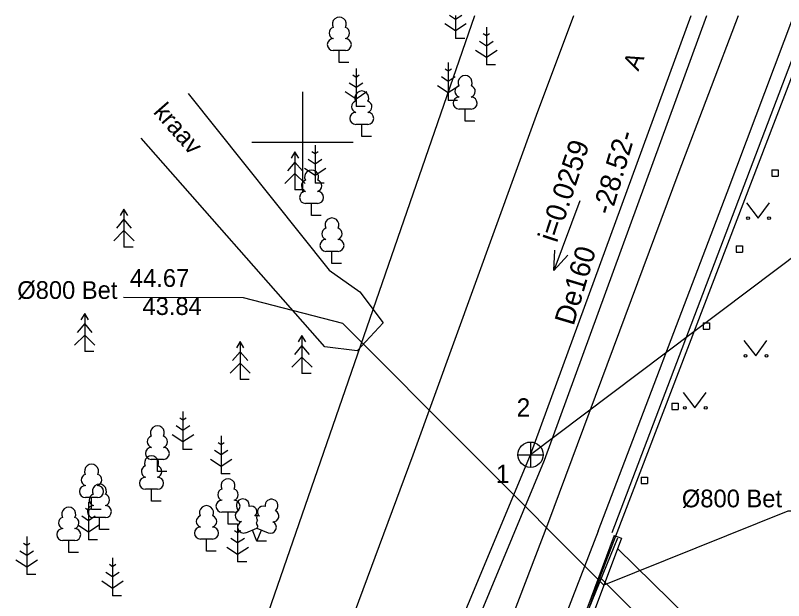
# Model space of a CAD drawing. Extents: x 642006.3 to 642084.5, y 6455847.4 to 6455905.
# Drawn here: x 642038.66 to 642069.01, y 6455881.88 to 6455905.02 of the extents above; entities that cross this region are included whole.
import ezdxf

# ---------------------------------------------------------------- set-up
doc = ezdxf.new("R2010")
doc.units = 0
for name, color, linetype in [('AED', 7, 'Continuous'), ('HALJASTUS', 7, 'Continuous'), ('KAEVU-INFO', 7, 'Continuous'), ('KKAEV', 7, 'Continuous'), ('KTRASS', 7, 'Continuous'), ('PIIR', 7, 'Continuous'), ('PUU', 7, 'Continuous'), ('RAJATIS', 7, 'Continuous'), ('TEE', 7, 'Continuous'), ('TORU_NR', 7, 'Continuous'), ('trassiinfi-kanal', 7, 'Continuous'), ('TRUUP', 7, 'Continuous'), ('VEEKOGU', 7, 'Continuous'), ('VORK', 7, 'Continuous'), ('VTRASS', 7, 'Continuous')]:
    doc.layers.add(name, color=color, linetype=linetype)

# ---------------------------------------------------------------- blocks, each defined once
blk = doc.blocks.new('KUUSK1_7')
at = {"layer": 'PUU'}
for p, q in [((0, 150), (-15, 125)), ((15, 125), (0, 150)), ((0, 150), (0, 0)), ((0, 110), (-30, 75)), ((30, 75), (0, 110)), ((0, 65), (-40, 25)), ((40, 25), (0, 65)), ((36, 0), (0, 0))]:
    blk.add_line(p, q, dxfattribs=at)
blk = doc.blocks.new('KUUSK1_8')
at = {"layer": 'PUU'}
for p, q in [((0, 150), (-15, 125)), ((15, 125), (0, 150)), ((0, 150), (0, 0)), ((0, 110), (-30, 75)), ((30, 75), (0, 110)), ((0, 65), (-40, 25)), ((40, 25), (0, 65)), ((36, 0), (0, 0))]:
    blk.add_line(p, q, dxfattribs=at)
blk = doc.blocks.new('KUUSK1_9')
at = {"layer": 'PUU'}
for p, q in [((0, 150), (-15, 125)), ((15, 125), (0, 150)), ((0, 150), (0, 0)), ((0, 110), (-30, 75)), ((30, 75), (0, 110)), ((0, 65), (-40, 25)), ((40, 25), (0, 65)), ((36, 0), (0, 0))]:
    blk.add_line(p, q, dxfattribs=at)
blk = doc.blocks.new('KUUSK1_10')
at = {"layer": 'PUU'}
for p, q in [((0, 150), (-15, 125)), ((15, 125), (0, 150)), ((0, 150), (0, 0)), ((0, 110), (-30, 75)), ((30, 75), (0, 110)), ((0, 65), (-40, 25)), ((40, 25), (0, 65)), ((36, 0), (0, 0))]:
    blk.add_line(p, q, dxfattribs=at)
blk = doc.blocks.new('LEHTP1_20')
at = {"layer": 'PUU'}
for p, q in [((24, 47.5), (-24, 47.5)), ((0, 0), (0, 47.5)), ((38, 0), (0, 0))]:
    blk.add_line(p, q, dxfattribs=at)
for centre, radius, start, end in [((0, 152), 27.7, 332.5799, 207.4201), ((-17, 117.3), 23.3, 109.0217, 253.1415), ((17, 117.3), 23.3, 286.8508, 70.9859), ((-23.7, 71.2), 23.8, 90.0016, 269.3953), ((23.7, 71.2), 23.8, 270.6047, 89.9984)]:
    blk.add_arc(centre, radius, start, end, dxfattribs=at)
blk = doc.blocks.new('LEHTP1_21')
at = {"layer": 'PUU'}
for p, q in [((24, 47.5), (-24, 47.5)), ((0, 0), (0, 47.5)), ((38, 0), (0, 0))]:
    blk.add_line(p, q, dxfattribs=at)
for centre, radius, start, end in [((0, 152), 27.7, 332.5799, 207.4201), ((-17, 117.3), 23.3, 109.0217, 253.1415), ((17, 117.3), 23.3, 286.8508, 70.9859), ((-23.7, 71.2), 23.8, 90.0016, 269.3953), ((23.7, 71.2), 23.8, 270.6047, 89.9984)]:
    blk.add_arc(centre, radius, start, end, dxfattribs=at)
blk = doc.blocks.new('LEHTP1_22')
at = {"layer": 'PUU'}
for p, q in [((24, 47.5), (-24, 47.5)), ((0, 0), (0, 47.5)), ((38, 0), (0, 0))]:
    blk.add_line(p, q, dxfattribs=at)
for centre, radius, start, end in [((0, 152), 27.7, 332.5799, 207.4201), ((-17, 117.3), 23.3, 109.0217, 253.1415), ((17, 117.3), 23.3, 286.8508, 70.9859), ((-23.7, 71.2), 23.8, 90.0016, 269.3953), ((23.7, 71.2), 23.8, 270.6047, 89.9984)]:
    blk.add_arc(centre, radius, start, end, dxfattribs=at)
blk = doc.blocks.new('LEHTP1_23')
at = {"layer": 'PUU'}
for p, q in [((24, 47.5), (-24, 47.5)), ((0, 0), (0, 47.5)), ((38, 0), (0, 0))]:
    blk.add_line(p, q, dxfattribs=at)
for centre, radius, start, end in [((0, 152), 27.7, 332.5799, 207.4201), ((-17, 117.3), 23.3, 109.0217, 253.1415), ((17, 117.3), 23.3, 286.8508, 70.9859), ((-23.7, 71.2), 23.8, 90.0016, 269.3953), ((23.7, 71.2), 23.8, 270.6047, 89.9984)]:
    blk.add_arc(centre, radius, start, end, dxfattribs=at)
blk = doc.blocks.new('LEHTP1_24')
at = {"layer": 'PUU'}
for p, q in [((24, 47.5), (-24, 47.5)), ((0, 0), (0, 47.5)), ((38, 0), (0, 0))]:
    blk.add_line(p, q, dxfattribs=at)
for centre, radius, start, end in [((0, 152), 27.7, 332.5799, 207.4201), ((-17, 117.3), 23.3, 109.0217, 253.1415), ((17, 117.3), 23.3, 286.8508, 70.9859), ((-23.7, 71.2), 23.8, 90.0016, 269.3953), ((23.7, 71.2), 23.8, 270.6047, 89.9984)]:
    blk.add_arc(centre, radius, start, end, dxfattribs=at)
blk = doc.blocks.new('MAND1_42')
at = {"layer": 'PUU'}
for p, q in [((0, 115), (-12.4, 123.3)), ((0, 150), (0, 0)), ((12.4, 123.3), (0, 115)), ((0, 75), (-26.7, 92.8)), ((26.7, 92.8), (0, 75)), ((-42.4, 58.9), (0, 30.7)), ((0, 30.7), (42.4, 58.9)), ((36, 0), (0, 0))]:
    blk.add_line(p, q, dxfattribs=at)
blk = doc.blocks.new('MAND1_43')
at = {"layer": 'PUU'}
for p, q in [((0, 115), (-12.4, 123.3)), ((0, 150), (0, 0)), ((12.4, 123.3), (0, 115)), ((0, 75), (-26.7, 92.8)), ((26.7, 92.8), (0, 75)), ((-42.4, 58.9), (0, 30.7)), ((0, 30.7), (42.4, 58.9)), ((36, 0), (0, 0))]:
    blk.add_line(p, q, dxfattribs=at)
blk = doc.blocks.new('MAND1_44')
at = {"layer": 'PUU'}
for p, q in [((0, 115), (-12.4, 123.3)), ((0, 150), (0, 0)), ((12.4, 123.3), (0, 115)), ((0, 75), (-26.7, 92.8)), ((26.7, 92.8), (0, 75)), ((-42.4, 58.9), (0, 30.7)), ((0, 30.7), (42.4, 58.9)), ((36, 0), (0, 0))]:
    blk.add_line(p, q, dxfattribs=at)
blk = doc.blocks.new('LEHTP1_25')
at = {"layer": 'PUU'}
for p, q in [((24, 47.5), (-24, 47.5)), ((0, 0), (0, 47.5)), ((38, 0), (0, 0))]:
    blk.add_line(p, q, dxfattribs=at)
for centre, radius, start, end in [((0, 152), 27.7, 332.5799, 207.4201), ((-17, 117.3), 23.3, 109.0217, 253.1415), ((17, 117.3), 23.3, 286.8508, 70.9859), ((-23.7, 71.2), 23.8, 90.0016, 269.3953), ((23.7, 71.2), 23.8, 270.6047, 89.9984)]:
    blk.add_arc(centre, radius, start, end, dxfattribs=at)
blk = doc.blocks.new('LEHTP1_26')
at = {"layer": 'PUU'}
for p, q in [((24, 47.5), (-24, 47.5)), ((0, 0), (0, 47.5)), ((38, 0), (0, 0))]:
    blk.add_line(p, q, dxfattribs=at)
for centre, radius, start, end in [((0, 152), 27.7, 332.5799, 207.4201), ((-17, 117.3), 23.3, 109.0217, 253.1415), ((17, 117.3), 23.3, 286.8508, 70.9859), ((-23.7, 71.2), 23.8, 90.0016, 269.3953), ((23.7, 71.2), 23.8, 270.6047, 89.9984)]:
    blk.add_arc(centre, radius, start, end, dxfattribs=at)
blk = doc.blocks.new('LEHTP2_1')
at = {"layer": 'PUU'}
for p, q in [((-44, 33.5), (0.5, 51)), ((0, 0), (-17.5, 44)), ((0, 0), (18, 44)), ((0.5, 51), (44.5, 33)), ((38, 0), (0, 0))]:
    blk.add_line(p, q, dxfattribs=at)
blk.add_lwpolyline([(0.5, 100.5), (-1.5, 93), (-1.5, 91), (-0.5, 88), (1.5, 84.5), (2, 82.5), (0.5, 79), (-2, 74), (-2.5, 71.5), (-2, 70), (-1, 67), (2.5, 61), (3, 59), (2.5, 57), (1, 53.5), (0.5, 51)], dxfattribs=at)
for centre, radius, start, end in [((-55.7, 141.4), 25.6, 111.5027, 232.5173), ((-55.7, 141.4), 25.6, 350.4856, 111.5002), ((57.9, 140.5), 25.6, 67.6168, 188.6314), ((57.9, 140.5), 25.6, 306.5997, 67.6143), ((-22.2, 116.4), 22.4, 308.5041, 111.5725), ((24.1, 115.9), 22.5, 67.7016, 230.5126), ((-63.1, 100.3), 22.4, 111.4304, 274.4987), ((0.4, 76.7), 23.7, 66.7655, 111.5015), ((64.6, 99.3), 22.4, 264.6183, 67.6866), ((-52.6, 55.8), 23.7, 111.5014, 291.5004), ((53.5, 55), 23.7, 247.6166, 67.6155)]:
    blk.add_arc(centre, radius, start, end, dxfattribs=at)
blk = doc.blocks.new('MAND1_45')
at = {"layer": 'PUU'}
for p, q in [((0, 115), (-12.4, 123.3)), ((0, 150), (0, 0)), ((12.4, 123.3), (0, 115)), ((0, 75), (-26.7, 92.8)), ((26.7, 92.8), (0, 75)), ((-42.4, 58.9), (0, 30.7)), ((0, 30.7), (42.4, 58.9)), ((36, 0), (0, 0))]:
    blk.add_line(p, q, dxfattribs=at)
blk = doc.blocks.new('MAND1_46')
at = {"layer": 'PUU'}
for p, q in [((0, 115), (-12.4, 123.3)), ((0, 150), (0, 0)), ((12.4, 123.3), (0, 115)), ((0, 75), (-26.7, 92.8)), ((26.7, 92.8), (0, 75)), ((-42.4, 58.9), (0, 30.7)), ((0, 30.7), (42.4, 58.9)), ((36, 0), (0, 0))]:
    blk.add_line(p, q, dxfattribs=at)
blk = doc.blocks.new('MAND1_47')
at = {"layer": 'PUU'}
for p, q in [((0, 115), (-12.4, 123.3)), ((0, 150), (0, 0)), ((12.4, 123.3), (0, 115)), ((0, 75), (-26.7, 92.8)), ((26.7, 92.8), (0, 75)), ((-42.4, 58.9), (0, 30.7)), ((0, 30.7), (42.4, 58.9)), ((36, 0), (0, 0))]:
    blk.add_line(p, q, dxfattribs=at)
blk = doc.blocks.new('VKORIS_241')
at = {"layer": 'VORK'}
for p, q in [((0, 200), (0, -200)), ((-200, 0), (200, 0))]:
    blk.add_line(p, q, dxfattribs=at)
blk = doc.blocks.new('LEHTP1_352')
at = {"layer": 'PUU'}
for p, q in [((24, 47.5), (-24, 47.5)), ((0, 0), (0, 47.5)), ((38, 0), (0, 0))]:
    blk.add_line(p, q, dxfattribs=at)
for centre, radius, start, end in [((0, 152), 27.7, 332.5799, 207.4201), ((-17, 117.3), 23.3, 109.0217, 253.1415), ((17, 117.3), 23.3, 286.8508, 70.9859), ((-23.7, 71.2), 23.8, 90.0016, 269.3953), ((23.7, 71.2), 23.8, 270.6047, 89.9984)]:
    blk.add_arc(centre, radius, start, end, dxfattribs=at)
blk = doc.blocks.new('MAND1_839')
at = {"layer": 'PUU'}
for p, q in [((0, 115), (-12.4, 123.3)), ((0, 150), (0, 0)), ((12.4, 123.3), (0, 115)), ((0, 75), (-26.7, 92.8)), ((26.7, 92.8), (0, 75)), ((-42.4, 58.9), (0, 30.7)), ((0, 30.7), (42.4, 58.9)), ((36, 0), (0, 0))]:
    blk.add_line(p, q, dxfattribs=at)
blk = doc.blocks.new('LEHTP1_353')
at = {"layer": 'PUU'}
for p, q in [((24, 47.5), (-24, 47.5)), ((0, 0), (0, 47.5)), ((38, 0), (0, 0))]:
    blk.add_line(p, q, dxfattribs=at)
for centre, radius, start, end in [((0, 152), 27.7, 332.5799, 207.4201), ((-17, 117.3), 23.3, 109.0217, 253.1415), ((17, 117.3), 23.3, 286.8508, 70.9859), ((-23.7, 71.2), 23.8, 90.0016, 269.3953), ((23.7, 71.2), 23.8, 270.6047, 89.9984)]:
    blk.add_arc(centre, radius, start, end, dxfattribs=at)
blk = doc.blocks.new('MAND1_840')
at = {"layer": 'PUU'}
for p, q in [((0, 115), (-12.4, 123.3)), ((0, 150), (0, 0)), ((12.4, 123.3), (0, 115)), ((0, 75), (-26.7, 92.8)), ((26.7, 92.8), (0, 75)), ((-42.4, 58.9), (0, 30.7)), ((0, 30.7), (42.4, 58.9)), ((36, 0), (0, 0))]:
    blk.add_line(p, q, dxfattribs=at)
blk = doc.blocks.new('KUUSK1_322')
at = {"layer": 'PUU'}
for p, q in [((0, 150), (-15, 125)), ((15, 125), (0, 150)), ((0, 150), (0, 0)), ((0, 110), (-30, 75)), ((30, 75), (0, 110)), ((0, 65), (-40, 25)), ((40, 25), (0, 65)), ((36, 0), (0, 0))]:
    blk.add_line(p, q, dxfattribs=at)
blk = doc.blocks.new('LEHTP1_354')
at = {"layer": 'PUU'}
for p, q in [((24, 47.5), (-24, 47.5)), ((0, 0), (0, 47.5)), ((38, 0), (0, 0))]:
    blk.add_line(p, q, dxfattribs=at)
for centre, radius, start, end in [((0, 152), 27.7, 332.5799, 207.4201), ((-17, 117.3), 23.3, 109.0217, 253.1415), ((17, 117.3), 23.3, 286.8508, 70.9859), ((-23.7, 71.2), 23.8, 90.0016, 269.3953), ((23.7, 71.2), 23.8, 270.6047, 89.9984)]:
    blk.add_arc(centre, radius, start, end, dxfattribs=at)
blk = doc.blocks.new('LEHTP1_355')
at = {"layer": 'PUU'}
for p, q in [((24, 47.5), (-24, 47.5)), ((0, 0), (0, 47.5)), ((38, 0), (0, 0))]:
    blk.add_line(p, q, dxfattribs=at)
for centre, radius, start, end in [((0, 152), 27.7, 332.5799, 207.4201), ((-17, 117.3), 23.3, 109.0217, 253.1415), ((17, 117.3), 23.3, 286.8508, 70.9859), ((-23.7, 71.2), 23.8, 90.0016, 269.3953), ((23.7, 71.2), 23.8, 270.6047, 89.9984)]:
    blk.add_arc(centre, radius, start, end, dxfattribs=at)
blk = doc.blocks.new('LEHTP1_356')
at = {"layer": 'PUU'}
for p, q in [((24, 47.5), (-24, 47.5)), ((0, 0), (0, 47.5)), ((38, 0), (0, 0))]:
    blk.add_line(p, q, dxfattribs=at)
for centre, radius, start, end in [((0, 152), 27.7, 332.5799, 207.4201), ((-17, 117.3), 23.3, 109.0217, 253.1415), ((17, 117.3), 23.3, 286.8508, 70.9859), ((-23.7, 71.2), 23.8, 90.0016, 269.3953), ((23.7, 71.2), 23.8, 270.6047, 89.9984)]:
    blk.add_arc(centre, radius, start, end, dxfattribs=at)
blk = doc.blocks.new('MAND1_841')
at = {"layer": 'PUU'}
for p, q in [((0, 115), (-12.4, 123.3)), ((0, 150), (0, 0)), ((12.4, 123.3), (0, 115)), ((0, 75), (-26.7, 92.8)), ((26.7, 92.8), (0, 75)), ((-42.4, 58.9), (0, 30.7)), ((0, 30.7), (42.4, 58.9)), ((36, 0), (0, 0))]:
    blk.add_line(p, q, dxfattribs=at)
blk = doc.blocks.new('MAND1_842')
at = {"layer": 'PUU'}
for p, q in [((0, 115), (-12.4, 123.3)), ((0, 150), (0, 0)), ((12.4, 123.3), (0, 115)), ((0, 75), (-26.7, 92.8)), ((26.7, 92.8), (0, 75)), ((-42.4, 58.9), (0, 30.7)), ((0, 30.7), (42.4, 58.9)), ((36, 0), (0, 0))]:
    blk.add_line(p, q, dxfattribs=at)
blk = doc.blocks.new('VARPOS_231')
at = {"layer": 'AED'}
for p, q in [((-12.3, 12.2), (-12.3, -12.8)), ((-12.3, 12.2), (12.7, 12.2)), ((12.7, 12.2), (12.7, -12.8)), ((-12.3, -12.8), (12.7, -12.8))]:
    blk.add_line(p, q, dxfattribs=at)
blk = doc.blocks.new('VARPOS_232')
at = {"layer": 'AED'}
for p, q in [((-12.3, 12.2), (-12.3, -12.8)), ((-12.3, 12.2), (12.7, 12.2)), ((12.7, 12.2), (12.7, -12.8)), ((-12.3, -12.8), (12.7, -12.8))]:
    blk.add_line(p, q, dxfattribs=at)
blk = doc.blocks.new('VARPOS_233')
at = {"layer": 'AED'}
for p, q in [((-12.3, 12.2), (-12.3, -12.8)), ((-12.3, 12.2), (12.7, 12.2)), ((12.7, 12.2), (12.7, -12.8)), ((-12.3, -12.8), (12.7, -12.8))]:
    blk.add_line(p, q, dxfattribs=at)
blk = doc.blocks.new('VARPOS_234')
at = {"layer": 'AED'}
for p, q in [((-12.3, 12.2), (-12.3, -12.8)), ((-12.3, 12.2), (12.7, 12.2)), ((12.7, 12.2), (12.7, -12.8)), ((-12.3, -12.8), (12.7, -12.8))]:
    blk.add_line(p, q, dxfattribs=at)
blk = doc.blocks.new('VARPOS_235')
at = {"layer": 'AED'}
for p, q in [((-12.3, 12.2), (-12.3, -12.8)), ((-12.3, 12.2), (12.7, 12.2)), ((12.7, 12.2), (12.7, -12.8)), ((-12.3, -12.8), (12.7, -12.8))]:
    blk.add_line(p, q, dxfattribs=at)
blk = doc.blocks.new('MURU_2712')
at = {"layer": 'HALJASTUS'}
for p, q in [((-46.3, 60.7), (0, 0)), ((0, 0), (44.6, 60.7))]:
    blk.add_line(p, q, dxfattribs=at)
for centre in [(-40.1, 0), (42.8, 0)]:
    blk.add_circle(centre, 5.5, dxfattribs=at)
blk = doc.blocks.new('MURU_2713')
at = {"layer": 'HALJASTUS'}
for p, q in [((-46.3, 60.7), (0, 0)), ((0, 0), (44.6, 60.7))]:
    blk.add_line(p, q, dxfattribs=at)
for centre in [(-40.1, 0), (42.8, 0)]:
    blk.add_circle(centre, 5.5, dxfattribs=at)
blk = doc.blocks.new('MURU_2714')
at = {"layer": 'HALJASTUS'}
for p, q in [((-46.3, 60.7), (0, 0)), ((0, 0), (44.6, 60.7))]:
    blk.add_line(p, q, dxfattribs=at)
for centre in [(-40.1, 0), (42.8, 0)]:
    blk.add_circle(centre, 5.5, dxfattribs=at)
blk = doc.blocks.new('A$C094B3635')
at = {"layer": 'KKAEV'}
for p, q in [((50, 100), (50, 0)), ((0, 50), (100, 50))]:
    blk.add_line(p, q, dxfattribs=at)
blk.add_circle((50, 50), 50, dxfattribs=at)

msp = doc.modelspace()

# ---------------------------------------------------------------- linework, layer by layer
at = {"layer": 'AED'}
for points in [[(642062.23, 6455884.576), (642069.997, 6455905.017)], [(642062.439, 6455884.349), (642057.987, 6455873.392), (642054.37, 6455864.266)]]:
    msp.add_lwpolyline(points, dxfattribs=at)
at = {"layer": 'KAEVU-INFO'}
msp.add_line((642073.341, 6455898.46), (642059.009, 6455887.649), dxfattribs=at)
at = {"layer": 'KTRASS'}
msp.add_lwpolyline([(642051.66, 6455870.009), (642059.009, 6455887.649), (642065.356, 6455905.017)], dxfattribs=at)
at = {"layer": 'PIIR'}
for points in [[(642006.282, 6455872.446), (642042.33, 6455863.1), (642056.815, 6455905.017)], [(642070.254, 6455905.017), (642061.75, 6455882.81), (642076.12, 6455868.38), (642084.527, 6455867.796)], [(642084.527, 6455867.796), (642076.12, 6455868.38), (642061.75, 6455882.81), (642049.308, 6455847.412)]]:
    msp.add_lwpolyline(points, dxfattribs=at)
at = {"layer": 'PUU'}
for p, q in [((642056.049, 6455904.856), (642055.807, 6455905.017)), ((642056.291, 6455905.017), (642056.049, 6455904.856)), ((642056.049, 6455905.017), (642056.049, 6455904.106)), ((642055.625, 6455904.695), (642056.049, 6455904.413)), ((642056.049, 6455904.413), (642056.473, 6455904.695)), ((642056.409, 6455904.106), (642056.049, 6455904.106))]:
    msp.add_line(p, q, dxfattribs=at)
at = {"layer": 'RAJATIS'}
msp.add_line((642062.315, 6455884.461), (642062.596, 6455884.356), dxfattribs=at)
for points in [[(642062.315, 6455884.461), (642060.924, 6455880.732)], [(642062.596, 6455884.356), (642061.205, 6455880.627)]]:
    msp.add_lwpolyline(points, dxfattribs=at)
at = {"layer": 'TEE'}
for points in [[(642054.376, 6455887.646), (642059.249, 6455901.078), (642060.725, 6455905.017)], [(642059.694, 6455884.901), (642064.875, 6455898.847), (642067.224, 6455905.017)], [(642061.685, 6455884.624), (642066.772, 6455898.01), (642069.414, 6455905.017)], [(642040.028, 6455851.293), (642040.283, 6455852.097), (642039.918, 6455852.569), (642039.476, 6455853.056), (642038.523, 6455853.704), (642037.471, 6455854.202), (642038.236, 6455856.417), (642042.026, 6455855.422), (642045.28, 6455863.356), (642051.246, 6455879.196), (642054.376, 6455887.646)], [(642046.554, 6455847.412), (642048.002, 6455852.067), (642050.742, 6455860.697), (642052.584, 6455866.452), (642056.985, 6455877.82), (642059.694, 6455884.901)], [(642061.685, 6455884.624), (642058.354, 6455876.005), (642053.982, 6455864.434), (642050.732, 6455853.93)]]:
    msp.add_lwpolyline(points, dxfattribs=at)
at = {"layer": 'trassiinfi-kanal'}
msp.add_lwpolyline([(642060.961, 6455897.689), (642059.933, 6455894.931), (642060.481, 6455895.537), (642059.933, 6455894.931), (642059.964, 6455895.73)], dxfattribs=at)
at = {"layer": 'TRUUP'}
msp.add_line((642061.901, 6455882.492), (642051.578, 6455892.85), dxfattribs=at)
for points in [[(642042.933, 6455893.873), (642047.655, 6455893.868), (642051.578, 6455892.85)], [(642073.893, 6455885.411), (642069.171, 6455885.416), (642061.901, 6455882.492)]]:
    msp.add_lwpolyline(points, dxfattribs=at)
at = {"layer": 'VEEKOGU'}
for points in [[(642045.489, 6455901.923), (642051.06, 6455894.939), (642052.265, 6455894.083), (642053.185, 6455892.862), (642052.159, 6455891.76), (642050.881, 6455891.916), (642043.624, 6455900.163)], [(642069.362, 6455877.158), (642062.439, 6455883.935)]]:
    msp.add_lwpolyline(points, dxfattribs=at)
at = {"layer": 'VTRASS'}
msp.add_lwpolyline([(642045.114, 6455847.412), (642052.272, 6455869.871), (642059.566, 6455887.428), (642065.972, 6455905.017)], dxfattribs=at)

# ---------------------------------------------------------------- block references
at = {"layer": 'AED', "xscale": 0.01, "yscale": 0.01}
for name, p in [('VARPOS_235', (642068.656, 6455898.786)), ('VARPOS_234', (642067.257, 6455895.782)), ('VARPOS_233', (642065.944, 6455892.746)), ('VARPOS_232', (642064.717, 6455889.563)), ('VARPOS_231', (642063.506, 6455886.644))]:
    msp.add_blockref(name, p, dxfattribs=at)
at = {"layer": 'HALJASTUS', "xscale": 0.01, "yscale": 0.01}
for name, p in [('MURU_2714', (642068, 6455897)), ('MURU_2713', (642067.901, 6455891.561)), ('MURU_2712', (642065.5, 6455889.5))]:
    msp.add_blockref(name, p, dxfattribs=at)
at = {"layer": 'KKAEV', "xscale": 0.01, "yscale": 0.01}
msp.add_blockref('A$C094B3635', (642058.509, 6455887.149), dxfattribs=at)
at = {"layer": 'PUU', "xscale": 0.01, "yscale": 0.01}
for name, p in [('LEHTP1_352', (642051.457, 6455903.149)), ('MAND1_842', (642057.265, 6455903.055)), ('MAND1_841', (642055.76, 6455901.656)), ('MAND1_839', (642052.118, 6455901.415)), ('LEHTP1_356', (642056.425, 6455900.839)), ('LEHTP1_353', (642052.343, 6455900.232)), ('MAND1_840', (642050.499, 6455898.388)), ('KUUSK1_322', (642049.705, 6455898.117)), ('LEHTP1_354', (642050.361, 6455897.107)), ('KUUSK1_7', (642042.95, 6455895.86)), ('LEHTP1_355', (642051.167, 6455895.21)), ('KUUSK1_10', (642041.4, 6455891.73)), ('KUUSK1_8', (642047.54, 6455890.62)), ('KUUSK1_9', (642049.98, 6455890.86)), ('MAND1_42', (642045.28, 6455887.86)), ('LEHTP1_23', (642044.27, 6455886.99)), ('MAND1_43', (642046.79, 6455886.89)), ('LEHTP1_24', (642044.04, 6455885.81)), ('LEHTP1_21', (642041.67, 6455885.48)), ('LEHTP1_26', (642047.06, 6455884.9)), ('LEHTP1_22', (642041.98, 6455884.69)), ('MAND1_45', (642041.55, 6455884.29)), ('LEHTP2_1', (642048.2, 6455884.23)), ('LEHTP1_20', (642040.77, 6455883.78)), ('LEHTP1_25', (642046.21, 6455883.84)), ('MAND1_44', (642047.44, 6455883.41)), ('MAND1_46', (642039.11, 6455882.91)), ('MAND1_47', (642042.5, 6455882.07))]:
    msp.add_blockref(name, p, dxfattribs=at)
at = {"layer": 'VORK', "xscale": 0.01, "yscale": 0.01}
msp.add_blockref('VKORIS_241', (642050, 6455900), dxfattribs=at)

# ---------------------------------------------------------------- texts
at = {"layer": 'TEE'}
msp.add_text('A', height=0.7, rotation=65.6589, dxfattribs=at).set_placement((642063.262, 6455902.783))
at = {"layer": 'TORU_NR'}
for s, p in [('2', (642058.463, 6455889.158)), ('1', (642057.641, 6455886.529))]:
    msp.add_text(s, height=0.72, dxfattribs=at).set_placement(p)
at = {"layer": 'trassiinfi-kanal'}
for s, rotation, p in [('-28.52-', 73.4007, (642062.197, 6455897.087)), ('i=0.0259', 71.703, (642060.048, 6455895.998)), (' De160', 73.4007, (642060.622, 6455892.433))]:
    msp.add_text(s, height=0.8, rotation=rotation, dxfattribs=at).set_placement(p)
at = {"layer": 'TRUUP'}
for s, p in [('44.67', (642043.186, 6455894.284)), ('%%c800 Bet', (642038.737, 6455893.809)), ('43.84', (642043.682, 6455893.173)), ('%%c800 Bet', (642064.987, 6455885.569))]:
    msp.add_text(s, height=0.7, dxfattribs=at).set_placement(p)
at = {"layer": 'VEEKOGU'}
msp.add_text('kraav', height=0.7, rotation=311.295, dxfattribs=at).set_placement((642044.079, 6455901.179))

doc.saveas('drawing.dxf')
